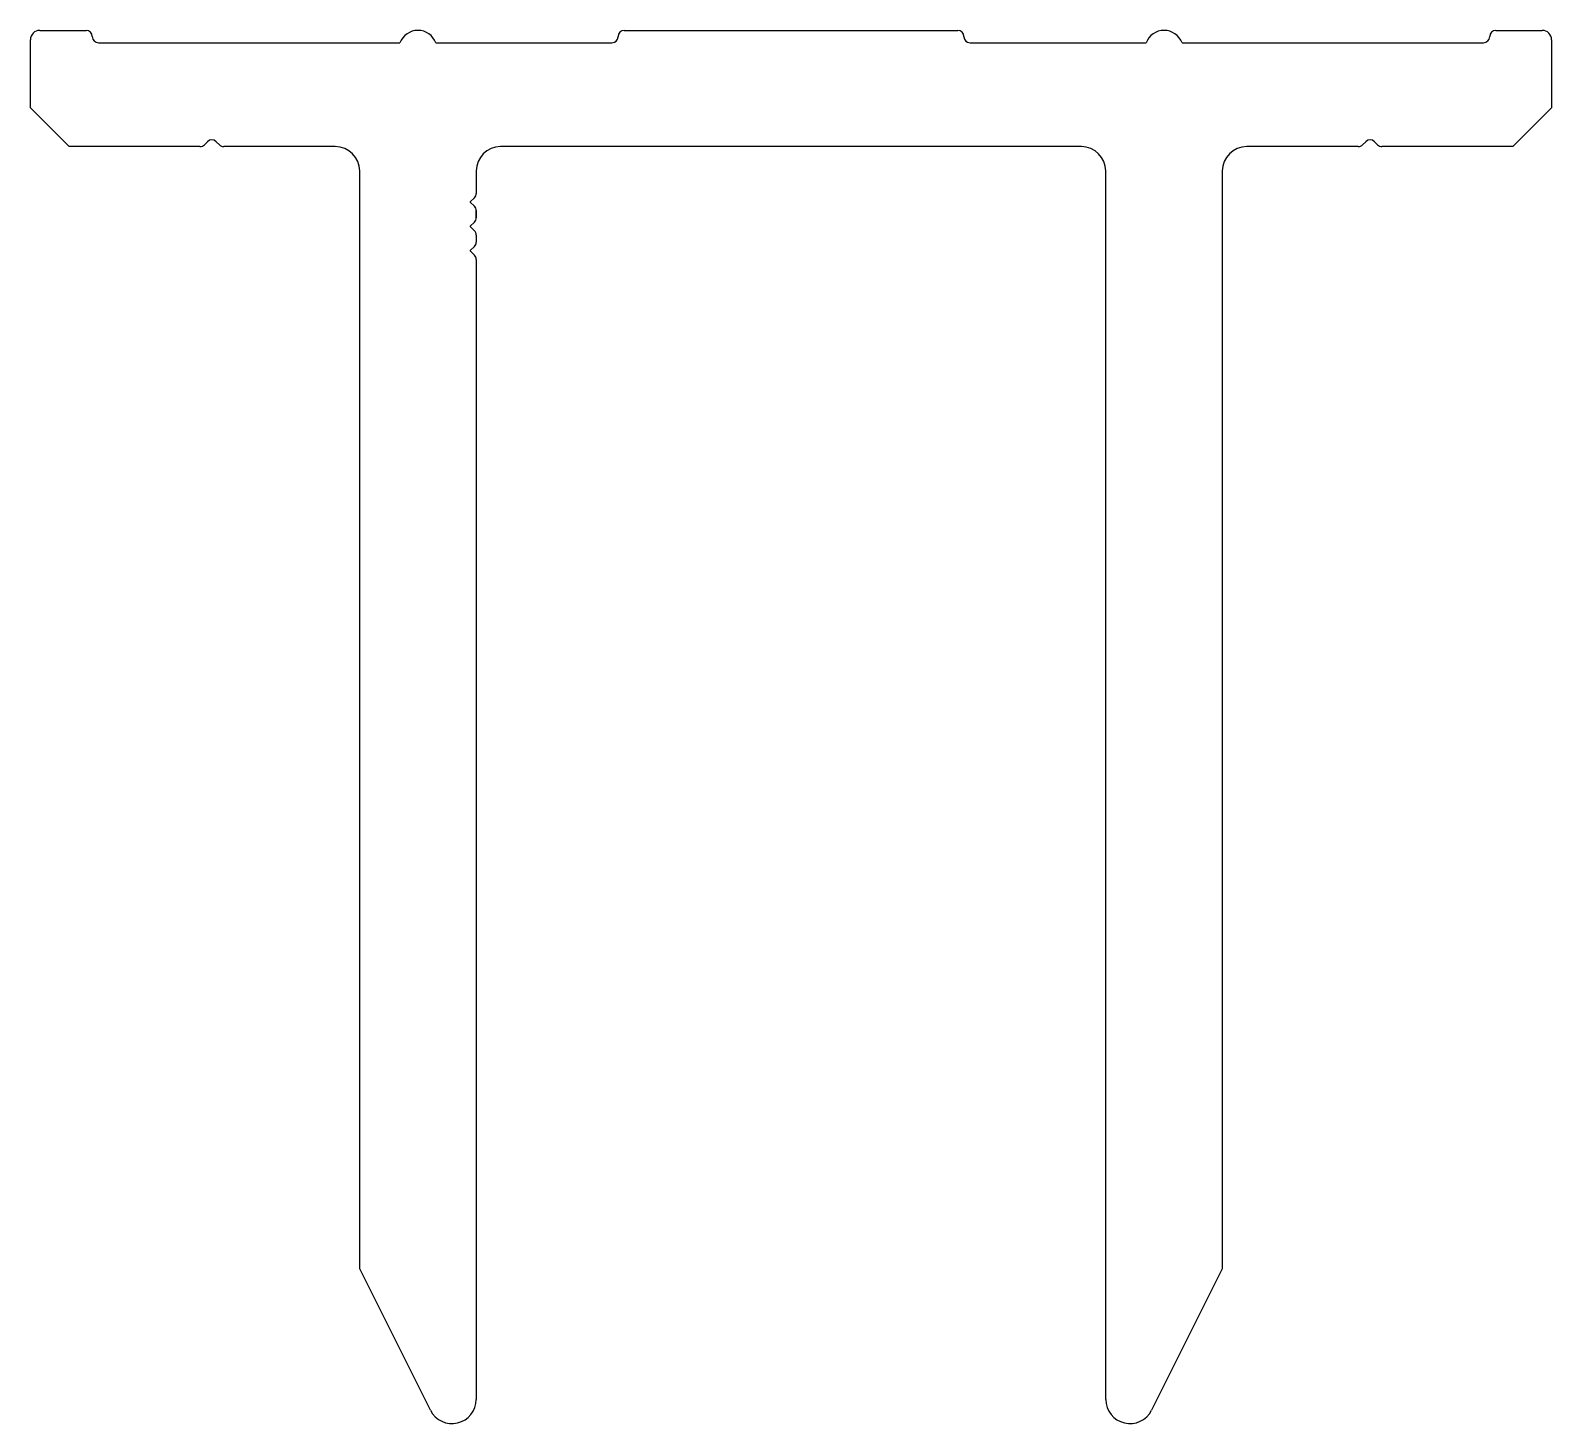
# Model space of a CAD drawing. Extents: x -31.5 to 30.9, y 5 to 62.1.
import ezdxf

# ---------------------------------------------------------------- set-up
doc = ezdxf.new("R2010")
doc.units = 0
doc.layers.add('1', color=7, linetype='CONTINUOUS')

msp = doc.modelspace()

# ---------------------------------------------------------------- linework, layer by layer
at = {"layer": '1', "linetype": 'CONTINUOUS'}
for p, q in [((-31.078, 62.071), (-29.178, 62.071)), ((-7.371, 61.813), (-7.371, 61.821)), ((-7.121, 62.071), (6.555, 62.071)), ((6.805, 61.821), (6.805, 61.813)), ((28.613, 62.071), (30.512, 62.071)), ((-31.459, 58.896), (-31.459, 61.69)), ((-28.67, 61.563), (-16.311, 61.563)), ((-14.839, 61.563), (-7.621, 61.563)), ((7.055, 61.563), (14.273, 61.563)), ((15.745, 61.563), (28.105, 61.563)), ((30.893, 61.69), (30.893, 58.896)), ((-29.871, 57.308), (-31.459, 58.896)), ((30.893, 58.896), (29.306, 57.308)), ((-24.201, 57.509), (-24.328, 57.382)), ((-23.715, 57.382), (-23.842, 57.509)), ((23.276, 57.509), (23.149, 57.382)), ((23.762, 57.382), (23.635, 57.509)), ((-24.508, 57.308), (-29.871, 57.308)), ((-18.962, 57.308), (-23.535, 57.308)), ((11.621, 57.308), (-12.187, 57.308)), ((22.97, 57.308), (18.397, 57.308)), ((29.306, 57.308), (23.942, 57.308)), ((-17.962, 11.306), (-17.962, 56.308)), ((-13.187, 56.308), (-13.187, 55.389)), ((12.621, 5.945), (12.621, 56.308)), ((17.397, 56.308), (17.397, 11.306)), ((-13.26, 55.213), (-13.431, 55.042)), ((-13.431, 55.03), (-13.26, 54.859)), ((-13.187, 55.389), (-13.187, 55.389)), ((-13.187, 54.682), (-13.187, 54.39)), ((-13.187, 54.39), (-13.187, 54.682)), ((-13.187, 54.682), (-13.187, 54.39)), ((-13.187, 54.39), (-13.187, 54.682)), ((-13.187, 54.682), (-13.187, 54.39)), ((-13.26, 54.213), (-13.431, 54.042)), ((-13.431, 54.03), (-13.26, 53.859)), ((-13.187, 53.682), (-13.187, 53.39)), ((-13.26, 53.213), (-13.431, 53.042)), ((-13.431, 53.03), (-13.26, 52.859)), ((-13.187, 52.683), (-13.187, 5.945)), ((-15.061, 5.503), (-17.962, 11.306)), ((17.397, 11.306), (14.495, 5.503))]:
    msp.add_line(p, q, dxfattribs=at)
for centre, radius, start, end in [((-31.078, 61.69), 0.381, 90, 180), ((-29.178, 61.817), 0.254, 0, 90), ((-28.67, 61.817), 0.254, 180, 270), ((-15.575, 61.283), 0.787, 20.78356, 159.21644), ((-7.621, 61.813), 0.25, 270, 0), ((-7.121, 61.821), 0.25, 90, 180), ((6.555, 61.821), 0.25, 360, 90), ((7.055, 61.813), 0.25, 180, 270), ((15.009, 61.283), 0.787, 20.78357, 159.21645), ((28.105, 61.817), 0.254, 270, 360), ((28.613, 61.817), 0.254, 90, 180), ((30.512, 61.69), 0.381, 0, 90), ((-24.508, 57.562), 0.254, 270, 315), ((-24.021, 57.33), 0.254, 45, 135), ((-23.535, 57.562), 0.254, 225, 270), ((22.97, 57.562), 0.254, 270, 315), ((23.456, 57.33), 0.254, 45, 135), ((23.942, 57.562), 0.254, 225, 270), ((-18.962, 56.308), 1, 360, 90), ((-12.187, 56.308), 1, 90, 180), ((11.621, 56.308), 1, 360, 90), ((18.397, 56.308), 1, 90, 180), ((-13.426, 55.036), 0.008, 135, 225), ((-13.437, 55.389), 0.25, 315, 360), ((-13.437, 54.682), 0.25, 0, 45), ((-13.437, 54.39), 0.25, 315, 360), ((-13.426, 54.036), 0.008, 135, 225), ((-13.437, 53.682), 0.25, 360, 45), ((-13.426, 53.036), 0.008, 135, 225), ((-13.437, 53.39), 0.25, 315, 360), ((-13.437, 52.683), 0.25, 0, 45), ((-14.176, 5.945), 0.989, 206.56505, 0), ((13.61, 5.945), 0.989, 180, 333.43495)]:
    msp.add_arc(centre, radius, start, end, dxfattribs=at)

doc.saveas('drawing.dxf')
